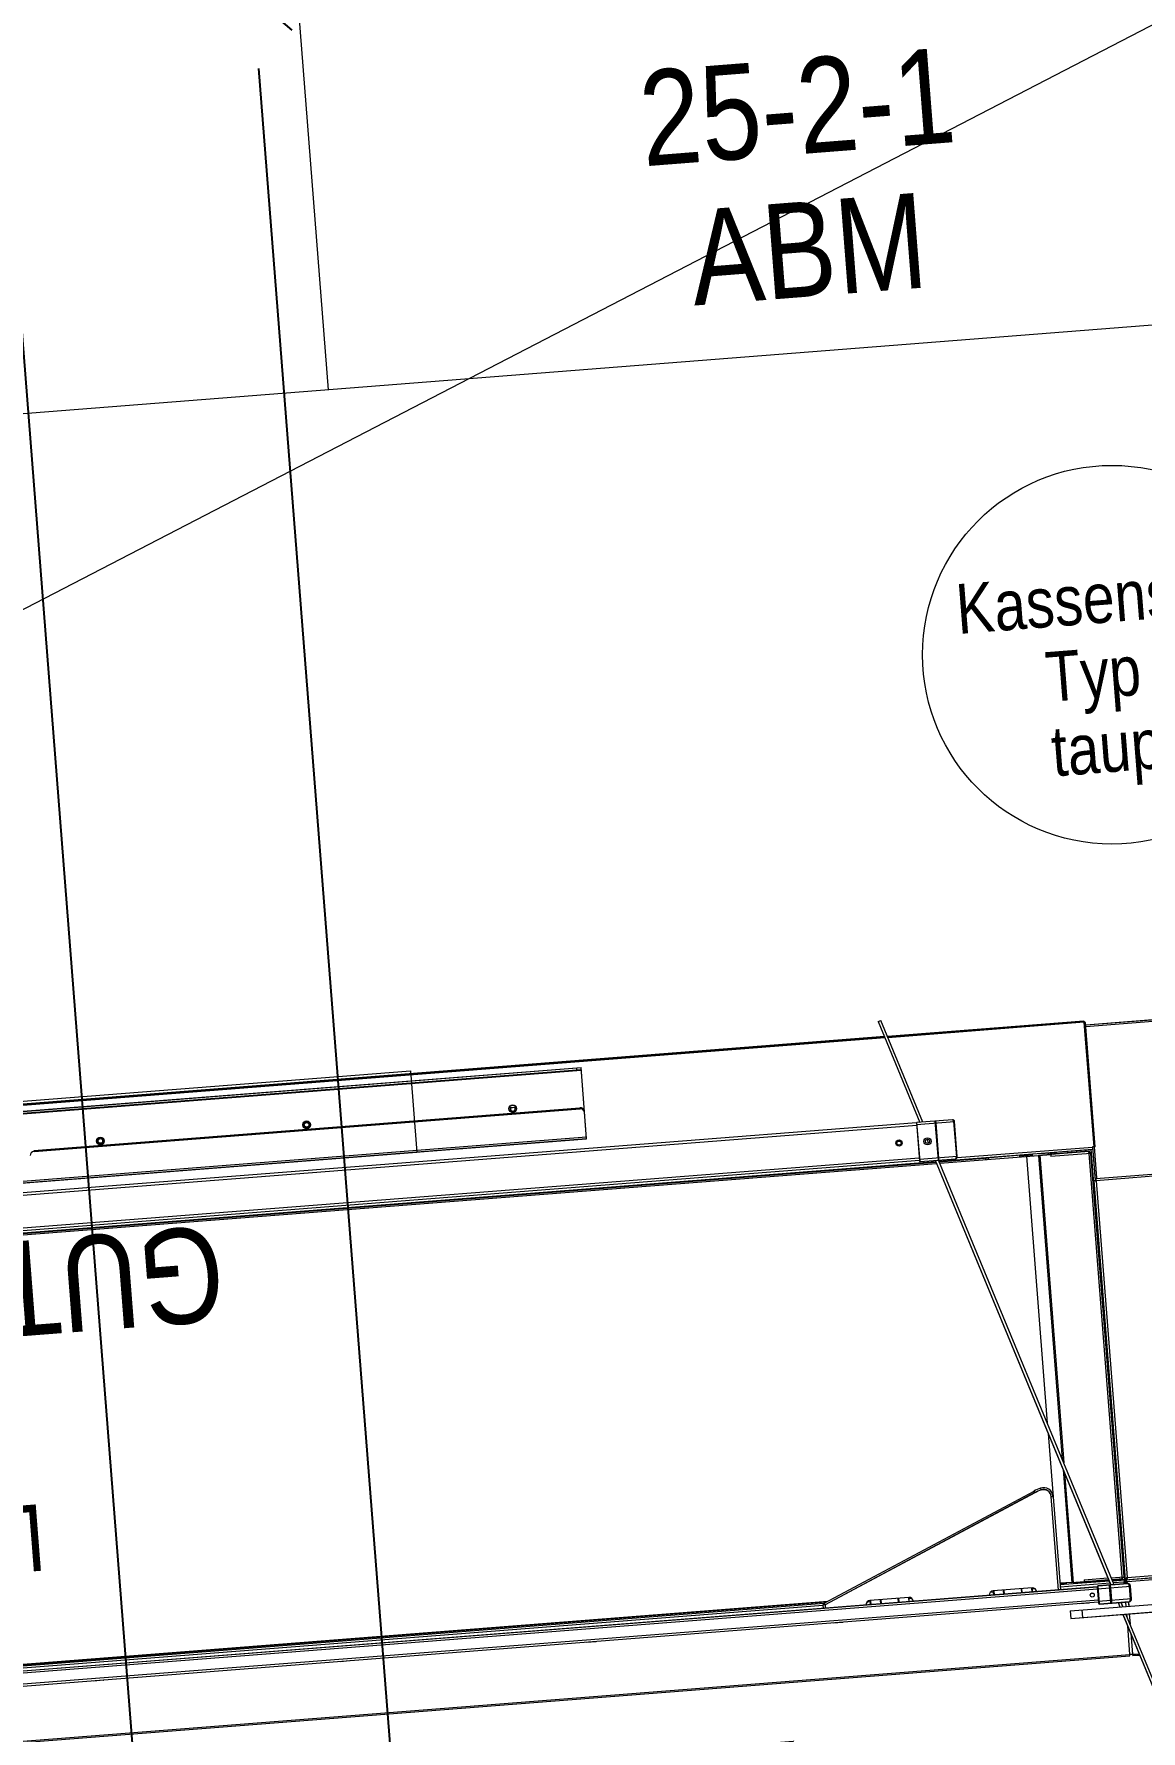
# Model space of a CAD drawing. Header units: millimetres. Extents: x 1954135 to 2038297, y 1349223 to 1397094.
# Drawn here: x 2002513 to 2003677, y 1380870 to 1382654 of the extents above; entities that cross this region are included whole.
import ezdxf
from ezdxf.enums import TextEntityAlignment as Align

# ---------------------------------------------------------------- set-up
doc = ezdxf.new("R2010")
doc.units = ezdxf.units.MM
doc.header["$MEASUREMENT"] = 0
doc.layers.get('Defpoints').update_dxf_attribs({"lineweight": 0})
for name, color, linetype, lineweight in [('01_Grundriss (Construction)', 7, 'Continuous', 0), ('10_Einrichtung', 7, 'Continuous', 0), ('10_Einrichtung (Construction)', 7, 'Continuous', 0), ('13_Ladenbau', 94, 'Continuous', 0)]:
    doc.layers.add(name, color=color, linetype=linetype, lineweight=lineweight)
doc.layers.add('02_Unterzug', color=253, linetype='Continuous', lineweight=0, transparency=0.4)
doc.styles.add('Rossmann', font='ARIALN.TTF', dxfattribs={"height": 100})
doc.styles.add('Style-Arial Narrow', font='ARIALN.TTF')
doc.dimstyles.new('Rossmann', dxfattribs={"dimtxt": 100, "dimasz": 75, "dimexe": 50, "dimexo": 0.0625, "dimgap": 50, "dimtad": 1, "dimdec": 3, "dimlfac": 0.001, "dimzin": 3, "dimtxsty": 'Rossmann', "dimcen": 0, "dimadec": 3, "dimazin": 0, "dimtfac": 1, "dimtdec": 0, "dimtofl": 0, "dimtmove": 0, "dimatfit": 1, "dimfxl": 200, "dimfxlon": 1, "dimfrac": 2, "dimtolj": 1, "dimtzin": 3, "dimarcsym": 0})

# ---------------------------------------------------------------- blocks, each defined once
blk = doc.blocks.new('_Oblique-1')
at = {"color": 0, "linetype": 'ByBlock', "lineweight": -2}
blk.add_line((0.5, 0.5), (-0.5, -0.5), dxfattribs=at)
blk = doc.blocks.new('*D1501')
at = {"layer": '13_Ladenbau', "color": 0, "linetype": 'ByBlock', "lineweight": -2, "transparency": 16777216}
for p, q in [((2002387.9, 1382796.6), (2002513.9, 1382806.4)), ((2002809.5, 1375826), (2003058.7, 1375845.5))]:
    blk.add_line(p, q, dxfattribs=at)
at = {"layer": '13_Ladenbau', "color": 94, "linetype": 'Continuous', "lineweight": -2, "transparency": 16777216}
blk.add_line((2003003, 1375916.4), (2002469.9, 1382727.7), dxfattribs=at)
at = {"layer": 'Defpoints', "color": 0, "linetype": 'Continuous', "lineweight": 0, "transparency": 16777216}
for p in [(2002387.8, 1382796.6), (2002464, 1382802.5), (2002428.5, 1375796.2)]:
    blk.add_point(p, dxfattribs=at)
at = {"layer": '13_Ladenbau', "color": 94, "linetype": 'Continuous', "lineweight": -2, "transparency": 16777216, "xscale": 75, "yscale": 75, "zscale": 75}
for p, rotation in [((2002464, 1382802.5), 94.47537400065903), ((2003008.9, 1375841.6), 274.475374000659)]:
    blk.add_blockref('_Oblique-1', p, dxfattribs=dict(at, rotation=rotation))
at = {"layer": '13_Ladenbau', "color": 0, "linetype": 'Continuous', "lineweight": 0, "transparency": 16777216, "insert": (2002626.7, 1379313.5), "char_height": 100, "attachment_point": 5, "rotation": 94.4754, "style": 'Style-Arial Narrow'}
blk.add_mtext('\\A1;6,982', dxfattribs=at)
blk = doc.blocks.new('GuLBl')
at = {"layer": '10_Einrichtung (Construction)', "color": 5, "linetype": 'Continuous', "lineweight": 13, "flags": 128}
blk.add_lwpolyline([(-1176.7, 0), (-0.5, 0), (-0.5, -86), (-1176.7, -86)], close=True, dxfattribs=at)
at = {"layer": '10_Einrichtung (Construction)', "color": 5, "linetype": 'Continuous', "lineweight": 0, "style": 'Style-Arial Narrow'}
for s, height, p in [('Lübecker', 70, (-589.9, 372.6)), ('294', 100, (-585.8, 245.6)), ('GUTSCHEINE', 100, (-588.6, 110.2))]:
    blk.add_text(s, height=height, dxfattribs=at).set_placement(p, align=Align.MIDDLE_CENTER)
blk = doc.blocks.new('Kassenstuhl Typ 1 taupe')
at = {"layer": '10_Einrichtung', "color": 7, "linetype": 'Continuous', "lineweight": 0}
blk.add_circle((0, 0), 199.1, dxfattribs=at)
at = {"layer": '10_Einrichtung', "color": 7, "linetype": 'Continuous', "lineweight": 0, "insert": (3.8, -26), "char_height": 52.363, "width": 235.76, "attachment_point": 5, "line_spacing_factor": 0.9, "style": 'Rossmann'}
blk.add_mtext('Kassenstuhl\\PTyp 1\\Ptaupe', dxfattribs=at)
blk = doc.blocks.new('ABM Lübeck Kompakt lang rechts')
at = {"layer": '10_Einrichtung (Construction)', "lineweight": 0}
blk.add_line((-435, 191.9), (-435, -208.1), dxfattribs=at)
blk = doc.blocks.new('*U1534')
at = {"layer": '10_Einrichtung', "linetype": 'Continuous', "lineweight": 0}
blk.add_blockref('ABM Lübeck Kompakt lang rechts', (0, 0), dxfattribs=at)
at = {"layer": '10_Einrichtung (Construction)', "linetype": 'Continuous', "lineweight": 0, "insert": (80, -24.7), "char_height": 100, "attachment_point": 5, "line_spacing_factor": 0.9, "style": 'Rossmann'}
blk.add_mtext('\\C256;25-2-1\\PABM', dxfattribs=at)
blk = doc.blocks.new('*U1541')
at = {"layer": '02_Unterzug', "color": 7}
for p, q in [((99.5, 10.6), (102.4, 11.5)), ((99.5, 10.6), (135, -98.5)), ((138.2, -98.5), (102.4, 11.5)), ((104.9, -5.8), (-1378.3, -5.8)), ((105.3, -7.1), (-1378.3, -7.1)), ((-1378.3, -13.3), (-215.7, -13.3)), ((-1378.3, -15.3), (-215.7, -15.3)), ((-215.7, -16.3), (-1205.2, -16.3)), ((-220.2, -15.3), (-220.2, -13.3)), ((-215.7, -88.3), (-215.7, -13.3)), ((315.3, -5.8), (108, -5.8)), ((315.7, -7.1), (108.4, -7.1)), ((315.7, -138.5), (315.7, -7.1)), ((317, -138.5), (317, -7.4)), ((317, -9.9), (782.5, -9.9)), ((782.5, -11.9), (317, -11.9)), ((-287.1, -49.8), (-294.4, -49.8)), ((-796.2, -55.4), (-796.2, -56.4)), ((-796.2, -55.4), (-220.2, -55.4)), ((-796.2, -56.4), (-220.2, -56.4)), ((-220.2, -56.4), (-220.2, -55.4)), ((-215.7, -86.8), (-1205.2, -86.8)), ((-1205.2, -88.3), (-215.7, -88.3)), ((-1343.5, -98.5), (131.5, -98.5)), ((-1343.5, -101.1), (131.5, -101.1)), ((131.5, -98.5), (131.5, -139)), ((131.5, -100.5), (171.5, -100.5)), ((132, -139.5), (132, -98.5)), ((169.5, -98.5), (132, -98.5)), ((151, -98.5), (151, -139.5)), ((152, -137.5), (152, -100.5)), ((170.5, -100.5), (170.5, -137.5)), ((171.5, -137.5), (171.5, -100.5)), ((141, -116.8), (142.3, -121.1)), ((131.5, -138.5), (-1655.7, -138.5)), ((-1655.7, -140.8), (148.4, -140.8)), ((131.5, -135.9), (-1343.5, -135.9)), ((148.7, -141.8), (-1336, -141.8)), ((171.5, -137.5), (131.5, -137.5)), ((132, -139.5), (169.5, -139.5)), ((148, -139.5), (297.3, -599.2)), ((300.8, -599.2), (151.5, -139.5)), ((151.9, -140.8), (314, -140.8)), ((204, -141.8), (152.2, -141.8)), ((171.2, -138.5), (314, -138.5)), ((196, -141.8), (196, -140.8)), ((201, -141.8), (201, -142.8)), ((204, -141.8), (204, -142.8)), ((206, -140.8), (206, -141.3)), ((247, -141.3), (206, -141.3)), ((237, -141.8), (237, -142.8)), ((237, -141.8), (250.9, -141.8)), ((237.1, -141.8), (237.1, -142.8)), ((237.1, -142.8), (237.1, -141.8)), ((238, -141.3), (238, -141.5)), ((238, -141.5), (250, -141.5)), ((238.8, -141.5), (238.8, -141.8)), ((247, -140.8), (247, -141.3)), ((249.3, -141.8), (249.3, -141.5)), ((250, -141.5), (250, -140.8)), ((250.9, -142.8), (250.9, -141.8)), ((260, -140.8), (260, -141.3)), ((275.5, -141.3), (260, -141.3)), ((275.5, -142.8), (275.5, -141.3)), ((287.5, -140.8), (287.5, -142.8)), ((292.2, -141.3), (287.5, -141.3)), ((292.2, -142.8), (292.2, -140.8)), ((297.2, -142.8), (297.2, -140.8)), ((312.3, -141.3), (297.2, -141.3)), ((301.3, -141.3), (301.3, -140.8)), ((312.3, -594.9), (312.3, -140.8)), ((317, -138.5), (314, -138.5)), ((314, -138.5), (314, -140.8)), ((314.2, -138.5), (314.2, -173.8)), ((315.8, -138.5), (315.8, -171.3)), ((-1383.8, -142.8), (149.1, -142.8)), ((152.6, -142.8), (256.7, -142.8)), ((244, -142.8), (244, -424.4)), ((256.7, -142.8), (256.7, -463.3)), ((256.7, -142.8), (269.7, -142.8)), ((258, -142.8), (258, -467.2)), ((310.3, -142.8), (269.7, -142.8)), ((269.7, -142.8), (269.7, -145)), ((269.7, -143), (269.7, -142.8)), ((311.9, -145), (269.7, -145)), ((309.6, -145), (309.6, -591.5)), ((309.7, -144), (309.7, -142.8)), ((309.7, -144), (310.3, -144)), ((310.3, -142.8), (310.3, -144)), ((311.9, -144.4), (310.3, -144.4)), ((310.7, -145), (310.7, -144.4)), ((311.9, -145), (311.9, -144.4)), ((311.9, -591.5), (311.9, -145)), ((312.3, -147.8), (311.9, -147.8)), ((313, -594.9), (313, -173.8)), ((313, -173.8), (314.2, -173.8)), ((314.2, -171.3), (315.8, -171.3)), ((315, -171.9), (782, -171.9)), ((315, -171.9), (315, -173.1)), ((315.2, -174.1), (315.2, -592.6)), ((781.7, -174.1), (315.2, -174.1)), ((312.3, -209.4), (311.9, -209.4)), ((311.9, -224.9), (312.3, -224.9)), ((312.3, -226.9), (311.9, -226.9)), ((312.3, -237.7), (311.9, -237.7)), ((311.9, -246.6), (312.3, -246.6)), ((312.3, -359.1), (311.9, -359.1)), ((312.3, -376.6), (311.9, -376.6)), ((244, -435.1), (244, -600.2)), ((256.7, -474), (256.7, -593.8)), ((258, -478), (258, -593.8)), ((-4.8, -594.6), (224.5, -494.4)), ((225.3, -496.2), (-4, -596.5)), ((225.3, -496.2), (224.5, -494.4)), ((231.9, -493.8), (231.4, -491.9)), ((242, -600.2), (242, -501.6)), ((242, -501.6), (244, -501.6)), ((311.9, -508.8), (312.3, -508.8)), ((312.3, -510.8), (311.9, -510.8)), ((311.9, -526.3), (312.3, -526.3)), ((312.3, -557.7), (311.9, -557.7)), ((311.9, -566.6), (312.3, -566.6)), ((311.9, -587.8), (312.3, -587.8)), ((-6, -597.1), (-1655.7, -597.1)), ((-5.1, -594.9), (-1652.2, -594.9)), ((-1383.8, -592.8), (-0.6, -592.8)), ((-2.9, -593.8), (-1336, -593.8)), ((283, -600.2), (-1317, -600.2)), ((283, -602.4), (-1302.2, -602.4)), ((-4, -596.5), (-6, -596.5)), ((-6, -600.2), (-6, -596.5)), ((-4, -596.5), (-4.8, -594.6)), ((-4, -596.5), (-4, -600.2)), ((43.5, -597.1), (40.2, -597.1)), ((84.5, -595.7), (43.5, -595.7)), ((43.9, -596.4), (43.9, -599.5)), ((44, -596.7), (43.9, -596.7)), ((43.9, -599.2), (44, -599.2)), ((44, -595.7), (44, -600.2)), ((54.5, -600.2), (54.5, -595.7)), ((54.8, -595.7), (54.8, -600.2)), ((73.3, -600.2), (73.3, -595.7)), ((73.5, -595.7), (73.5, -600.2)), ((84, -595.7), (84, -600.2)), ((84.2, -596.7), (84, -596.7)), ((84, -599.2), (84.2, -599.2)), ((84.2, -596.4), (84.2, -599.5)), ((87.9, -597.1), (84.6, -597.1)), ((173.5, -597.1), (170.2, -597.1)), ((214.5, -595.7), (173.5, -595.7)), ((173.9, -596.4), (173.9, -599.5)), ((174, -596.7), (173.9, -596.7)), ((173.9, -599.2), (174, -599.2)), ((174, -595.7), (174, -600.2)), ((184.5, -600.2), (184.5, -595.7)), ((184.8, -595.7), (184.8, -600.2)), ((203.3, -600.2), (203.3, -595.7)), ((203.5, -595.7), (203.5, -600.2)), ((214, -595.7), (214, -600.2)), ((214.2, -596.7), (214, -596.7)), ((214, -599.2), (214.2, -599.2)), ((214.2, -596.4), (214.2, -599.5)), ((217.9, -597.1), (214.6, -597.1)), ((244, -592.8), (256.7, -592.8)), ((244, -593.8), (250.9, -593.8)), ((244, -594.2), (250, -594.2)), ((244, -594.3), (247, -594.3)), ((295.9, -594.9), (244, -594.9)), ((296.7, -597.1), (244, -597.1)), ((247, -594.9), (247, -594.3)), ((249.3, -594.2), (249.3, -593.8)), ((250, -594.9), (250, -594.2)), ((250.9, -593.8), (250.9, -592.8)), ((269.7, -593.8), (256.7, -593.8)), ((260, -594.9), (260, -594.3)), ((260, -594.3), (275.5, -594.3)), ((266.9, -594.3), (267.1, -593.8)), ((267, -593.8), (266.9, -594.3)), ((267.6, -593.8), (267.4, -594.3)), ((269, -594.3), (269.3, -593.8)), ((269.7, -591.5), (269.7, -593.8)), ((269.7, -591.5), (294.9, -591.5)), ((269.7, -593.8), (269.7, -593.5)), ((295.6, -593.8), (269.7, -593.8)), ((273.2, -593.8), (273.5, -594.3)), ((275.1, -594.3), (274.9, -593.8)), ((275.4, -593.8), (275.5, -594)), ((275.5, -593.8), (275.5, -594.3)), ((283, -600.2), (283, -617.2)), ((283, -601.9), (318, -601.9)), ((284, -618.2), (284, -599.2)), ((315.2, -599.2), (284, -599.2)), ((287.5, -594.9), (287.5, -593.8)), ((287.5, -594.3), (292.2, -594.3)), ((292.2, -593.8), (292.2, -594.9)), ((295.6, -599.2), (295.6, -618.2)), ((297, -615.4), (297, -601.9)), ((298.3, -591.5), (311.9, -591.5)), ((310.3, -593.8), (299.1, -593.8)), ((299.3, -594.3), (312.3, -594.3)), ((299.4, -594.9), (1666.2, -594.9)), ((311.2, -597.1), (300.2, -597.1)), ((301.3, -594.3), (301.3, -594.9)), ((304.7, -594.3), (305.2, -594.9)), ((309.7, -592.5), (309.7, -593.8)), ((309.7, -592.5), (310.3, -592.5)), ((311.9, -592.2), (310.3, -592.2)), ((310.3, -593.8), (310.3, -592.5)), ((310.7, -591.5), (310.7, -592.2)), ((311.2, -597.1), (311.2, -597.5)), ((311.2, -597.5), (314.9, -597.5)), ((311.7, -599.2), (311.7, -597.5)), ((311.9, -591.5), (311.9, -592.2)), ((312.3, -597.5), (312.3, -596.3)), ((312.3, -597.3), (314.2, -597.3)), ((314.2, -597.5), (314.2, -596.6)), ((314.3, -597.5), (314.3, -599.2)), ((314.7, -593.6), (314.7, -594.9)), ((314.9, -597.1), (314.9, -597.5)), ((1666.2, -597.1), (314.9, -597.1)), ((315.2, -592.6), (398.7, -592.6)), ((316.6, -601.9), (316.6, -615.4)), ((318, -615.4), (318, -601.9)), ((283, -616.2), (-1317, -616.2)), ((283, -613.9), (-1302.2, -613.9)), ((-777.1, -616.3), (-777.1, -616.2)), ((-766.9, -616.3), (-777.1, -616.3)), ((-766.9, -616.2), (-766.9, -616.3)), ((-517.1, -616.3), (-517.1, -616.2)), ((-506.9, -616.3), (-517.1, -616.3)), ((-506.9, -616.2), (-506.9, -616.3)), ((-257.1, -616.3), (-257.1, -616.2)), ((-246.9, -616.3), (-257.1, -616.3)), ((-246.9, -616.2), (-246.9, -616.3)), ((2.9, -616.3), (2.9, -616.2)), ((13.1, -616.3), (2.9, -616.3)), ((11.7, -616.3), (11.7, -616.2)), ((13.1, -616.2), (13.1, -616.3)), ((252.5, -622.9), (952.5, -622.9)), ((252.5, -622.9), (252.5, -630.9)), ((262.9, -616.3), (262.9, -616.2)), ((273.1, -616.3), (262.9, -616.3)), ((265, -622.9), (265, -630.9)), ((273.1, -616.2), (273.1, -616.3)), ((318, -615.4), (283, -615.4)), ((284, -618.2), (315.2, -618.2)), ((303.5, -618.2), (305, -622.9)), ((308.2, -622.9), (306.7, -618.2)), ((311.7, -622.9), (311.7, -618.2)), ((314.3, -618.2), (314.3, -622.9)), ((252.5, -630.9), (952.5, -630.9)), ((307.6, -630.9), (346.1, -749.2)), ((349, -748.3), (310.8, -630.9)), ((311.7, -633.6), (311.7, -630.9)), ((314.3, -630.9), (314.3, -641.6)), ((311.7, -673.6), (311.7, -643.4)), ((314.3, -651.4), (314.3, -673.6)), ((-1673.7, -673.6), (311.7, -673.6)), ((-1673.7, -674.9), (311.3, -674.9)), ((314.3, -673.6), (321.5, -673.6)), ((314.7, -674.9), (321.9, -674.9))]:
    blk.add_line(p, q, dxfattribs=at)
at = {"layer": '02_Unterzug', "color": 7, "flags": 128}
for points in [[(-288.2, -50.8), (-288.4, -49.8), (-288.5, -49.8)], [(152, -100.5), (152, -100.1), (152, -99.8), (151.9, -99.4), (151.8, -99.1), (151.6, -98.9), (151.4, -98.7), (151.2, -98.6), (151, -98.5)], [(170.5, -100.5), (170.5, -100.1), (170.4, -99.8), (170.3, -99.4), (170.2, -99.1), (170.1, -98.9), (169.9, -98.7), (169.7, -98.6), (169.5, -98.5)], [(151, -139.5), (151.2, -139.5), (151.4, -139.4), (151.6, -139.2), (151.8, -138.9), (151.9, -138.6), (152, -138.3), (152, -137.9), (152, -137.5)], [(169.5, -139.5), (169.7, -139.5), (169.9, -139.4), (170.1, -139.2), (170.2, -138.9), (170.3, -138.6), (170.4, -138.3), (170.5, -137.9), (170.5, -137.5)], [(267.5, -142.8), (267.2, -142.2), (266.9, -141.3)], [(267.5, -142.8), (267.2, -142.2), (266.9, -141.3)], [(267.4, -141.3), (267.8, -142.3), (268.2, -142.8)], [(274.3, -142.8), (274.7, -142.3), (275.1, -141.3)], [(275.5, -141.6), (275.3, -142.2), (275, -142.8)], [(275.5, -141.8), (275.3, -142.2), (275, -142.8)], [(297, -601.9), (297, -601.4), (296.9, -600.9), (296.8, -600.4), (296.6, -600), (296.4, -599.6), (296.1, -599.4), (295.9, -599.2), (295.6, -599.2)], [(313, -594.9), (312.6, -595), (312.1, -595.5), (311.7, -596.2), (311.3, -597), (311.2, -597.1)], [(316.6, -601.9), (316.6, -601.4), (316.5, -600.9), (316.4, -600.4), (316.2, -600), (316, -599.6), (315.8, -599.4), (315.5, -599.2), (315.2, -599.2)], [(295.6, -618.2), (295.9, -618.1), (296.1, -618), (296.4, -617.7), (296.6, -617.4), (296.8, -616.9), (296.9, -616.5), (297, -616), (297, -615.4)], [(315.2, -618.2), (315.5, -618.1), (315.8, -618), (316, -617.7), (316.2, -617.4), (316.4, -616.9), (316.5, -616.5), (316.6, -616), (316.6, -615.4)]]:
    blk.add_lwpolyline(points, dxfattribs=at)
at = {"layer": '02_Unterzug', "color": 7}
for centre, radius in [((-725.7, -50.8), 4), ((-725.7, -50.8), 3.75), ((-725.7, -50.8), 2.5), ((-508.2, -50.8), 4), ((-508.2, -50.8), 3.75), ((-508.2, -50.8), 2.5), ((-290.7, -50.8), 4), ((-290.7, -50.8), 3.75), ((111.5, -118.5), 3.3), ((111.5, -118.5), 2.15), ((141.5, -119), 3.75), ((141.5, -119), 2.25), ((277, -608.2), 2.15)]:
    blk.add_circle(centre, radius, dxfattribs=at)
for centre, radius, start, end in [((312.8, -7.2), 2.93, 1.9404, 28.4884), ((315.6, -10), 2.93, 61.5116, 88.0596), ((-290.7, -50.8), 2.5, 156.4218, 0), ((-796.5, -60.6), 4.23, 86.1887, 175.5981), ((-220, -59.6), 4.23, 4.4019, 93.8113), ((-220, -60.6), 4.23, 4.4019, 93.8113), ((132, -99), 0.5, 90, 180), ((169.5, -100.5), 2, 0, 90), ((132, -139), 0.5, 180, 270), ((169.5, -137.5), 2, 270, 0), ((271.3, -140.3), 2.5, 203.5782, 258.5217), ((271.3, -140.3), 2.5, 281.4783, 336.4218), ((270.7, -143), 1.05, 168.5446, 181.4701), ((329.6, -144.8), 59.9, 178.3084, 180.2362), ((337.1, -144.5), 27.5, 176.4822, 181.1713), ((321.9, -144.8), 12.2, 176.4822, 181.1713), ((312.4, -145), 2.15, 162.6088, 180.1057), ((315.3, -164.6), 9.5, 255.7263, 269.4402), ((315.3, -172), 2.14, 239.5906, 267.7595), ((305.7, -174.2), 9.5, 0.5598, 14.2737), ((313.1, -174.2), 2.14, 2.2405, 30.4094), ((309.8, -209.4), 2.5, 360, 28.7312), ((244.5, -540.2), 50, 105.1648, 113.6294), ((244.5, -540.2), 48, 105.1648, 113.6294), ((234, -501.6), 10, 0, 105.1648), ((234, -501.6), 8, 0, 105.1648), ((309.8, -526.3), 2.5, 331.2688, 0), ((-4, -596.5), 2, 113.6294, 180), ((43.5, -600.2), 4.5, 90, 180), ((45.6, -597.9), 2.3, 137.6775, 222.3225), ((82.5, -597.9), 2.3, 317.6775, 42.3225), ((84.5, -600.2), 4.5, 0, 90), ((173.5, -600.2), 4.5, 90, 180), ((175.6, -597.9), 2.3, 137.6775, 222.3225), ((212.5, -597.9), 2.3, 317.6775, 42.3225), ((214.5, -600.2), 4.5, 0, 90), ((329.6, -591.8), 59.9, 179.7638, 181.6916), ((270.7, -593.6), 1.05, 178.5299, 191.4554), ((284, -600.2), 1, 90, 180), ((337.1, -592.1), 27.5, 178.8287, 183.5178), ((321.9, -591.8), 12.2, 178.8287, 183.5178), ((312.1, -591.6), 1.84, 178.42, 198.8655), ((313.5, -599.1), 3.02, 99.1107, 138.9985), ((316.7, -596.4), 4.04, 111.7848, 158.2152), ((311.3, -598.2), 3.76, 17.3396, 63.7581), ((312.5, -599.4), 3.3, 43.339, 81.759), ((318.6, -595.4), 4.37, 139.6788, 172.3962), ((309.3, -592.5), 5.93, 336.2733, 358.6691), ((313.6, -592.4), 1.63, 313.3827, 353.4872), ((315.2, -601.9), 2.75, 360, 90), ((284, -617.2), 1, 180, 270), ((315.2, -615.4), 2.75, 270, 0), ((308.8, -673.5), 2.93, 331.5116, 358.0596), ((311.6, -670.6), 2.93, 271.9404, 298.4884), ((314.4, -670.6), 2.93, 241.5116, 268.0596), ((317.2, -673.5), 2.93, 181.9404, 208.4884)]:
    blk.add_arc(centre, radius, start, end, dxfattribs=at)
blk = doc.blocks.new('Lübecker Kompakt 2024 rechts lang')
at = {"layer": '10_Einrichtung', "color": 7}
for p, q in [((99.5, 25.9), (102.4, 26.8)), ((99.5, 25.9), (135, -83.3)), ((138.2, -83.3), (102.4, 26.8)), ((104.9, 9.5), (-1378.3, 9.5)), ((105.3, 8.2), (-1378.3, 8.2)), ((-1378.3, 2), (-215.7, 2)), ((-220.2, 0), (-220.2, 2)), ((-215.7, -73), (-215.7, 2)), ((315.3, 9.5), (108, 9.5)), ((315.7, 8.2), (108.4, 8.2)), ((315.7, -123.2), (315.7, 8.2)), ((317, -123.2), (317, 7.8)), ((317, 5.4), (782.5, 5.4)), ((782.5, 3.4), (317, 3.4)), ((-1378.3, 0), (-215.7, 0)), ((-215.7, -1), (-1205.2, -1)), ((-287.1, -34.5), (-294.4, -34.5)), ((-796.2, -40.1), (-796.2, -41.1)), ((-796.2, -40.1), (-220.2, -40.1)), ((-796.2, -41.1), (-220.2, -41.1)), ((-220.2, -41.1), (-220.2, -40.1)), ((-1343.5, -83.3), (131.5, -83.3)), ((-1343.5, -85.9), (131.5, -85.9)), ((-215.7, -71.5), (-1205.2, -71.5)), ((-1205.2, -73), (-215.7, -73)), ((131.5, -83.3), (131.5, -123.8)), ((131.5, -85.3), (171.5, -85.3)), ((132, -124.3), (132, -83.3)), ((169.5, -83.3), (132, -83.3)), ((151, -83.3), (151, -124.3)), ((152, -122.3), (152, -85.3)), ((170.5, -85.3), (170.5, -122.3)), ((171.5, -122.3), (171.5, -85.3)), ((141, -101.6), (142.3, -105.8)), ((131.5, -123.3), (-1655.7, -123.3)), ((131.5, -120.7), (-1343.5, -120.7)), ((171.5, -122.3), (131.5, -122.3)), ((132, -124.3), (169.5, -124.3)), ((148, -124.3), (297.3, -583.9)), ((300.8, -583.9), (151.5, -124.3)), ((171.2, -123.3), (314, -123.3)), ((317, -123.2), (314, -123.2)), ((314, -123.2), (314, -125.5)), ((314.2, -123.2), (314.2, -158.6)), ((315.8, -123.2), (315.8, -156.1)), ((-1655.7, -125.5), (148.4, -125.5)), ((-1383.8, -127.6), (149.1, -127.6)), ((148.7, -126.6), (-1336, -126.6)), ((151.9, -125.5), (314, -125.5)), ((204, -126.6), (152.2, -126.6)), ((152.6, -127.6), (256.7, -127.6)), ((196, -126.6), (196, -125.5)), ((201, -126.6), (201, -127.6)), ((204, -126.6), (204, -127.6)), ((206, -125.5), (206, -126.1)), ((247, -126.1), (206, -126.1)), ((237, -126.6), (237, -127.6)), ((237, -126.6), (250.9, -126.6)), ((237.1, -126.6), (237.1, -127.6)), ((237.1, -127.6), (237.1, -126.6)), ((238, -126.1), (238, -126.2)), ((238, -126.2), (250, -126.2)), ((238.8, -126.2), (238.8, -126.6)), ((244, -127.6), (244, -409.1)), ((247, -125.5), (247, -126.1)), ((249.3, -126.6), (249.3, -126.2)), ((250, -126.2), (250, -125.5)), ((250.9, -127.6), (250.9, -126.6)), ((256.7, -127.5), (256.7, -448)), ((256.7, -127.5), (269.7, -127.5)), ((258, -127.5), (258, -452)), ((260, -125.5), (260, -126.1)), ((275.5, -126.1), (260, -126.1)), ((310.3, -127.5), (269.7, -127.5)), ((269.7, -127.5), (269.7, -129.8)), ((269.7, -127.7), (269.7, -127.5)), ((311.9, -129.8), (269.7, -129.8)), ((275.5, -127.5), (275.5, -126.1)), ((287.5, -125.5), (287.5, -127.5)), ((292.2, -126.1), (287.5, -126.1)), ((292.2, -127.5), (292.2, -125.5)), ((297.2, -127.5), (297.2, -125.5)), ((312.3, -126.1), (297.2, -126.1)), ((301.3, -126.1), (301.3, -125.5)), ((309.6, -129.8), (309.6, -576.3)), ((309.7, -128.8), (309.7, -127.5)), ((309.7, -128.8), (310.3, -128.8)), ((310.3, -127.5), (310.3, -128.8)), ((311.9, -129.1), (310.3, -129.1)), ((310.7, -129.8), (310.7, -129.1)), ((311.9, -129.8), (311.9, -129.1)), ((311.9, -576.3), (311.9, -129.8)), ((312.3, -132.6), (311.9, -132.6)), ((312.3, -579.6), (312.3, -125.5)), ((313, -579.6), (313, -158.6)), ((313, -158.6), (314.2, -158.6)), ((314.2, -156.1), (315.8, -156.1)), ((315, -156.6), (782, -156.6)), ((315, -156.6), (315, -157.9)), ((315.2, -158.9), (315.2, -577.4)), ((781.7, -158.9), (315.2, -158.9)), ((312.3, -194.1), (311.9, -194.1)), ((311.9, -209.6), (312.3, -209.6)), ((312.3, -211.6), (311.9, -211.6)), ((312.3, -222.4), (311.9, -222.4)), ((311.9, -231.3), (312.3, -231.3)), ((312.3, -343.8), (311.9, -343.8)), ((312.3, -361.3), (311.9, -361.3)), ((244, -419.9), (244, -584.9)), ((256.7, -458.8), (256.7, -578.5)), ((258, -462.7), (258, -578.5)), ((-4.8, -579.4), (224.5, -479.1)), ((225.3, -480.9), (-4, -581.2)), ((225.3, -480.9), (224.5, -479.1)), ((231.9, -478.6), (231.4, -476.6)), ((242, -584.9), (242, -486.3)), ((242, -486.3), (244, -486.3)), ((311.9, -493.5), (312.3, -493.5)), ((312.3, -495.5), (311.9, -495.5)), ((311.9, -511), (312.3, -511)), ((312.3, -542.4), (311.9, -542.4)), ((311.9, -551.3), (312.3, -551.3)), ((-6, -581.9), (-1655.7, -581.9)), ((-5.1, -579.6), (-1652.2, -579.6)), ((-1383.8, -577.6), (-0.6, -577.6)), ((-2.9, -578.6), (-1336, -578.6)), ((283, -584.9), (-1317, -584.9)), ((283, -587.2), (-1302.2, -587.2)), ((-4, -581.2), (-6, -581.2)), ((-6, -584.9), (-6, -581.2)), ((-4, -581.2), (-4.8, -579.4)), ((-4, -581.2), (-4, -584.9)), ((43.5, -581.9), (40.2, -581.9)), ((84.5, -580.4), (43.5, -580.4)), ((43.9, -581.1), (43.9, -584.2)), ((44, -581.4), (43.9, -581.4)), ((43.9, -583.9), (44, -583.9)), ((44, -580.4), (44, -584.9)), ((54.5, -584.9), (54.5, -580.4)), ((54.8, -580.4), (54.8, -584.9)), ((73.3, -584.9), (73.3, -580.4)), ((73.5, -580.4), (73.5, -584.9)), ((84, -580.4), (84, -584.9)), ((84.2, -581.4), (84, -581.4)), ((84, -583.9), (84.2, -583.9)), ((84.2, -581.1), (84.2, -584.2)), ((87.9, -581.9), (84.6, -581.9)), ((173.5, -581.9), (170.2, -581.9)), ((214.5, -580.4), (173.5, -580.4)), ((173.9, -581.1), (173.9, -584.2)), ((174, -581.4), (173.9, -581.4)), ((173.9, -583.9), (174, -583.9)), ((174, -580.4), (174, -584.9)), ((184.5, -584.9), (184.5, -580.4)), ((184.8, -580.4), (184.8, -584.9)), ((203.3, -584.9), (203.3, -580.4)), ((203.5, -580.4), (203.5, -584.9)), ((214, -580.4), (214, -584.9)), ((214.2, -581.4), (214, -581.4)), ((214, -583.9), (214.2, -583.9)), ((214.2, -581.1), (214.2, -584.2)), ((217.9, -581.9), (214.6, -581.9)), ((244, -577.6), (256.7, -577.6)), ((244, -578.6), (250.9, -578.6)), ((244, -578.9), (250, -578.9)), ((244, -579.1), (247, -579.1)), ((295.9, -579.6), (244, -579.6)), ((296.7, -581.9), (244, -581.9)), ((247, -579.6), (247, -579.1)), ((249.3, -578.9), (249.3, -578.6)), ((250, -579.6), (250, -578.9)), ((250.9, -578.6), (250.9, -577.6)), ((269.7, -578.5), (256.7, -578.5)), ((260, -579.6), (260, -579.1)), ((260, -579.1), (275.5, -579.1)), ((266.9, -579.1), (267.1, -578.5)), ((267, -578.5), (266.9, -579.1)), ((267.6, -578.5), (267.4, -579.1)), ((269, -579.1), (269.3, -578.5)), ((269.7, -576.3), (269.7, -578.5)), ((269.7, -576.3), (294.9, -576.3)), ((269.7, -578.5), (269.7, -578.3)), ((295.6, -578.5), (269.7, -578.5)), ((273.2, -578.5), (273.5, -579.1)), ((275.1, -579.1), (274.9, -578.5)), ((275.4, -578.5), (275.5, -578.7)), ((275.5, -578.5), (275.5, -579.1)), ((283, -584.9), (283, -601.9)), ((283, -586.7), (318, -586.7)), ((284, -602.9), (284, -583.9)), ((315.2, -583.9), (284, -583.9)), ((287.5, -579.6), (287.5, -578.5)), ((287.5, -579.1), (292.2, -579.1)), ((292.2, -578.5), (292.2, -579.6)), ((295.6, -583.9), (295.6, -602.9)), ((297, -600.2), (297, -586.7)), ((298.3, -576.3), (311.9, -576.3)), ((310.3, -578.5), (299.1, -578.5)), ((299.3, -579.1), (312.3, -579.1)), ((299.4, -579.6), (1666.2, -579.6)), ((311.2, -581.9), (300.2, -581.9)), ((301.3, -579.1), (301.3, -579.6)), ((304.7, -579.1), (305.2, -579.6)), ((309.7, -577.3), (309.7, -578.5)), ((309.7, -577.3), (310.3, -577.3)), ((311.9, -576.9), (310.3, -576.9)), ((310.3, -578.5), (310.3, -577.3)), ((310.7, -576.3), (310.7, -576.9)), ((311.2, -581.9), (311.2, -582.2)), ((311.2, -582.2), (314.9, -582.2)), ((311.7, -583.9), (311.7, -582.2)), ((311.9, -572.6), (312.3, -572.6)), ((311.9, -576.3), (311.9, -576.9)), ((312.3, -582.2), (312.3, -581.1)), ((312.3, -582.1), (314.2, -582.1)), ((314.2, -582.2), (314.2, -581.3)), ((314.3, -582.2), (314.3, -583.9)), ((314.7, -578.4), (314.7, -579.6)), ((314.9, -581.9), (314.9, -582.2)), ((1666.2, -581.9), (314.9, -581.9)), ((315.2, -577.4), (398.7, -577.4)), ((316.6, -586.7), (316.6, -600.2)), ((318, -600.2), (318, -586.7)), ((283, -600.9), (-1317, -600.9)), ((283, -598.7), (-1302.2, -598.7)), ((-777.1, -601.1), (-777.1, -600.9)), ((-766.9, -601.1), (-777.1, -601.1)), ((-766.9, -600.9), (-766.9, -601.1)), ((-517.1, -601.1), (-517.1, -600.9)), ((-506.9, -601.1), (-517.1, -601.1)), ((-506.9, -600.9), (-506.9, -601.1)), ((-257.1, -601.1), (-257.1, -600.9)), ((-246.9, -601.1), (-257.1, -601.1)), ((-246.9, -600.9), (-246.9, -601.1)), ((2.9, -601.1), (2.9, -600.9)), ((13.1, -601.1), (2.9, -601.1)), ((11.7, -601.1), (11.7, -600.9)), ((13.1, -600.9), (13.1, -601.1)), ((262.9, -601.1), (262.9, -600.9)), ((273.1, -601.1), (262.9, -601.1)), ((273.1, -600.9), (273.1, -601.1)), ((318, -600.2), (283, -600.2)), ((284, -602.9), (315.2, -602.9)), ((303.5, -602.9), (305, -607.6)), ((308.2, -607.6), (306.7, -602.9)), ((311.7, -607.6), (311.7, -602.9)), ((314.3, -602.9), (314.3, -607.6)), ((252.5, -607.6), (952.5, -607.6)), ((252.5, -607.6), (252.5, -615.6)), ((252.5, -615.6), (952.5, -615.6)), ((265, -607.6), (265, -615.6)), ((307.6, -615.6), (346.1, -734)), ((349, -733), (310.8, -615.6)), ((311.7, -618.4), (311.7, -615.6)), ((314.3, -615.6), (314.3, -626.4)), ((311.7, -658.3), (311.7, -628.1)), ((314.3, -636.1), (314.3, -658.3)), ((-1673.7, -658.3), (311.7, -658.3)), ((-1673.7, -659.6), (311.3, -659.6)), ((314.3, -658.3), (321.5, -658.3)), ((314.7, -659.6), (321.9, -659.6))]:
    blk.add_line(p, q, dxfattribs=at)
at = {"layer": '10_Einrichtung', "color": 7, "flags": 128}
for points in [[(-288.2, -35.5), (-288.4, -34.6), (-288.5, -34.5)], [(152, -85.3), (152, -84.9), (152, -84.5), (151.9, -84.1), (151.8, -83.8), (151.6, -83.6), (151.4, -83.4), (151.2, -83.3), (151, -83.3)], [(170.5, -85.3), (170.5, -84.9), (170.4, -84.5), (170.3, -84.1), (170.2, -83.8), (170.1, -83.6), (169.9, -83.4), (169.7, -83.3), (169.5, -83.3)], [(151, -124.3), (151.2, -124.2), (151.4, -124.1), (151.6, -123.9), (151.8, -123.7), (151.9, -123.4), (152, -123), (152, -122.6), (152, -122.3)], [(169.5, -124.3), (169.7, -124.2), (169.9, -124.1), (170.1, -123.9), (170.2, -123.7), (170.3, -123.4), (170.4, -123), (170.5, -122.6), (170.5, -122.3)], [(267.5, -127.5), (267.2, -126.9), (266.9, -126.1)], [(267.5, -127.5), (267.2, -126.9), (266.9, -126.1)], [(267.4, -126.1), (267.8, -127), (268.2, -127.5)], [(274.3, -127.5), (274.7, -127), (275.1, -126.1)], [(275.5, -126.4), (275.3, -126.9), (275, -127.5)], [(275.5, -126.5), (275.3, -126.9), (275, -127.5)], [(297, -586.7), (297, -586.1), (296.9, -585.6), (296.8, -585.1), (296.6, -584.7), (296.4, -584.4), (296.1, -584.1), (295.9, -584), (295.6, -583.9)], [(313, -579.6), (312.6, -579.8), (312.1, -580.2), (311.7, -580.9), (311.3, -581.7), (311.2, -581.9)], [(316.6, -586.7), (316.6, -586.1), (316.5, -585.6), (316.4, -585.1), (316.2, -584.7), (316, -584.4), (315.8, -584.1), (315.5, -584), (315.2, -583.9)], [(295.6, -602.9), (295.9, -602.9), (296.1, -602.7), (296.4, -602.4), (296.6, -602.1), (296.8, -601.7), (296.9, -601.2), (297, -600.7), (297, -600.2)], [(315.2, -602.9), (315.5, -602.9), (315.8, -602.7), (316, -602.4), (316.2, -602.1), (316.4, -601.7), (316.5, -601.2), (316.6, -600.7), (316.6, -600.2)]]:
    blk.add_lwpolyline(points, dxfattribs=at)
at = {"layer": '10_Einrichtung', "color": 7}
for centre, radius in [((-725.7, -35.5), 4), ((-725.7, -35.5), 3.75), ((-725.7, -35.5), 2.5), ((-508.2, -35.5), 4), ((-508.2, -35.5), 3.75), ((-508.2, -35.5), 2.5), ((-290.7, -35.5), 4), ((-290.7, -35.5), 3.75), ((111.5, -103.3), 3.3), ((111.5, -103.3), 2.15), ((141.5, -103.8), 3.75), ((141.5, -103.8), 2.25), ((277, -592.9), 2.15)]:
    blk.add_circle(centre, radius, dxfattribs=at)
for centre, radius, start, end in [((312.8, 8.1), 2.93, 1.9404, 28.4884), ((315.6, 5.3), 2.93, 61.5116, 88.0596), ((-290.7, -35.5), 2.5, 156.4218, 0), ((-796.5, -45.4), 4.23, 86.1887, 175.5981), ((-220, -44.4), 4.23, 4.4019, 93.8113), ((-220, -45.4), 4.23, 4.4019, 93.8113), ((132, -83.8), 0.5, 90, 180), ((169.5, -85.3), 2, 0, 90), ((132, -123.8), 0.5, 180, 270), ((169.5, -122.3), 2, 270, 0), ((271.3, -125.1), 2.5, 203.5782, 258.5217), ((270.7, -127.7), 1.05, 168.5446, 181.4701), ((329.6, -129.5), 59.9, 178.3084, 180.2362), ((271.3, -125.1), 2.5, 281.4783, 336.4218), ((337.1, -129.2), 27.5, 176.4822, 181.1713), ((321.9, -129.5), 12.2, 176.4822, 181.1713), ((312.4, -129.8), 2.15, 162.6088, 180.1057), ((315.3, -149.4), 9.5, 255.7263, 269.4402), ((315.3, -156.7), 2.14, 239.5906, 267.7595), ((305.7, -159), 9.5, 0.5598, 14.2737), ((313.1, -158.9), 2.14, 2.2405, 30.4094), ((309.8, -194.1), 2.5, 360, 28.7312), ((244.5, -524.9), 50, 105.1648, 113.6294), ((244.5, -524.9), 48, 105.1648, 113.6294), ((234, -486.3), 10, 0, 105.1648), ((234, -486.3), 8, 0, 105.1648), ((309.8, -511), 2.5, 331.2688, 0), ((-4, -581.2), 2, 113.6294, 180), ((43.5, -584.9), 4.5, 90, 180), ((45.6, -582.7), 2.3, 137.6775, 222.3225), ((82.5, -582.7), 2.3, 317.6775, 42.3225), ((84.5, -584.9), 4.5, 0, 90), ((173.5, -584.9), 4.5, 90, 180), ((175.6, -582.7), 2.3, 137.6775, 222.3225), ((212.5, -582.7), 2.3, 317.6775, 42.3225), ((214.5, -584.9), 4.5, 0, 90), ((329.6, -576.5), 59.9, 179.7638, 181.6916), ((270.7, -578.3), 1.05, 178.5299, 191.4554), ((284, -584.9), 1, 90, 180), ((337.1, -576.8), 27.5, 178.8287, 183.5178), ((321.9, -576.5), 12.2, 178.8287, 183.5178), ((312.1, -576.3), 1.84, 178.42, 198.8655), ((313.5, -583.8), 3.02, 99.1107, 138.9985), ((316.7, -581.1), 4.04, 111.7848, 158.2152), ((311.3, -583), 3.76, 17.3396, 63.7581), ((312.5, -584.1), 3.3, 43.339, 81.759), ((318.6, -580.2), 4.37, 139.6788, 172.3962), ((309.3, -577.2), 5.93, 336.2733, 358.6691), ((313.6, -577.2), 1.63, 313.3827, 353.4872), ((315.2, -586.7), 2.75, 360, 90), ((284, -601.9), 1, 180, 270), ((315.2, -600.2), 2.75, 270, 0), ((308.8, -658.2), 2.93, 331.5116, 358.0596), ((311.6, -655.4), 2.93, 271.9404, 298.4884), ((314.4, -655.4), 2.93, 241.5116, 268.0596), ((317.2, -658.2), 2.93, 181.9404, 208.4884)]:
    blk.add_arc(centre, radius, start, end, dxfattribs=at)
at = {"layer": '10_Einrichtung (Construction)'}
blk.add_line((1534.6, 733.2), (-1515.4, 733.2), dxfattribs=at)
blk = doc.blocks.new('reLüko2024l-A')
at = {"layer": '02_Unterzug', "color": 7}
blk.add_blockref('*U1541', (2133.4, -1111.7), dxfattribs=at)
at = {"layer": '10_Einrichtung', "linetype": 'Continuous', "lineweight": 0}
blk.add_blockref('*U1534', (2143, -185.7), dxfattribs=at)
at = {"layer": '10_Einrichtung', "linetype": 'Continuous'}
blk.add_blockref('Lübecker Kompakt 2024 rechts lang', (2133.4, -1126.9), dxfattribs=at)
at = {"layer": '10_Einrichtung', "color": 7, "linetype": 'Continuous', "lineweight": 0}
blk.add_blockref('Kassenstuhl Typ 1 taupe', (2508.2, -735.7), dxfattribs=at)
at = {"layer": '10_Einrichtung', "color": 5, "linetype": 'Continuous', "lineweight": 13, "rotation": 180}
blk.add_blockref('GuLBl', (561.8, -1200.5), dxfattribs=at)
at = {"layer": '10_Einrichtung', "color": 5, "linetype": 'Continuous', "lineweight": 0, "insert": (2276.1, -2050.2), "char_height": 100, "attachment_point": 5, "line_spacing_factor": 1.2, "style": 'Rossmann'}
blk.add_mtext('\\H1.5x;\\C5;Lübecker Kompakt Kasse 1\\P\\H0.533333x;langes Band\\P', dxfattribs=at)
blk = doc.blocks.new('*D1574')
at = {"layer": '13_Ladenbau', "color": 0, "linetype": 'ByBlock', "lineweight": -2, "transparency": 16777216}
for p, q in [((2002942.8, 1382708.4), (2002693.6, 1382688.9)), ((2003078.6, 1375847.1), (2003327.9, 1375866.6))]:
    blk.add_line(p, q, dxfattribs=at)
at = {"layer": '13_Ladenbau', "color": 94, "linetype": 'Continuous', "lineweight": -2, "transparency": 16777216}
blk.add_line((2003272.2, 1375937.5), (2002749.3, 1382618), dxfattribs=at)
at = {"layer": 'Defpoints', "color": 0, "linetype": 'Continuous', "lineweight": 0, "transparency": 16777216}
for p in [(2003223.1, 1382730.3), (2002743.4, 1382692.8), (2002697.7, 1375817.3)]:
    blk.add_point(p, dxfattribs=at)
at = {"layer": '13_Ladenbau', "color": 94, "linetype": 'Continuous', "lineweight": -2, "transparency": 16777216, "xscale": 75, "yscale": 75, "zscale": 75}
for p, rotation in [((2002743.4, 1382692.8), 94.47537400065903), ((2003278, 1375862.7), 274.475374000659)]:
    blk.add_blockref('_Oblique-1', p, dxfattribs=dict(at, rotation=rotation))
at = {"layer": '13_Ladenbau', "color": 0, "linetype": 'Continuous', "lineweight": 0, "transparency": 16777216, "insert": (2002901, 1379269.1), "char_height": 100, "attachment_point": 5, "rotation": 94.4754, "style": 'Style-Arial Narrow'}
blk.add_mtext('\\A1;6,851', dxfattribs=at)

msp = doc.modelspace()

# ---------------------------------------------------------------- linework, layer by layer
at = {"layer": '01_Grundriss (Construction)', "color": 253, "linetype": 'Continuous', "lineweight": 0}
msp.add_line((2010448.2463, 1386160.5564), (1999730.6448, 1380615.8967), dxfattribs=at)

# ---------------------------------------------------------------- block references
at = {"layer": '10_Einrichtung', "color": 5, "linetype": 'Continuous', "lineweight": 13, "rotation": 4.475374000659478}
msp.add_blockref('reLüko2024l-A', (2001088.4459, 1382539.3748), dxfattribs=at)

# ---------------------------------------------------------------- dimensions: what is measured, and where the dimension line sits
at = {"layer": '13_Ladenbau', "color": 94, "linetype": 'Continuous', "lineweight": 0}
for base, p1, p2, picture, middle in [((2002464.0277, 1382802.5146), (2002428.5277, 1375796.1933), (2002387.8402, 1382796.5515), '*D1501', (2002626.6801, 1379313.4739)), ((2002743.4445, 1382692.7518), (2002697.7045, 1375817.2615), (2003223.0572, 1382730.2907), '*D1574', (2002900.9769, 1379269.1266))]:
    dim = msp.add_linear_dim(base=base, p1=p1, p2=p2, angle=94.475374, dimstyle='Rossmann', override={"dimtxsty": 'Style-Arial Narrow', "dimblk": '_Oblique-1', "dimclrd": 94, "dimtdec": 3, "dimfrac": 0}, dxfattribs=at)
    dim.commit()
    dim.dimension.update_dxf_attribs({"geometry": picture, "text_midpoint": middle})

doc.saveas('drawing.dxf')
